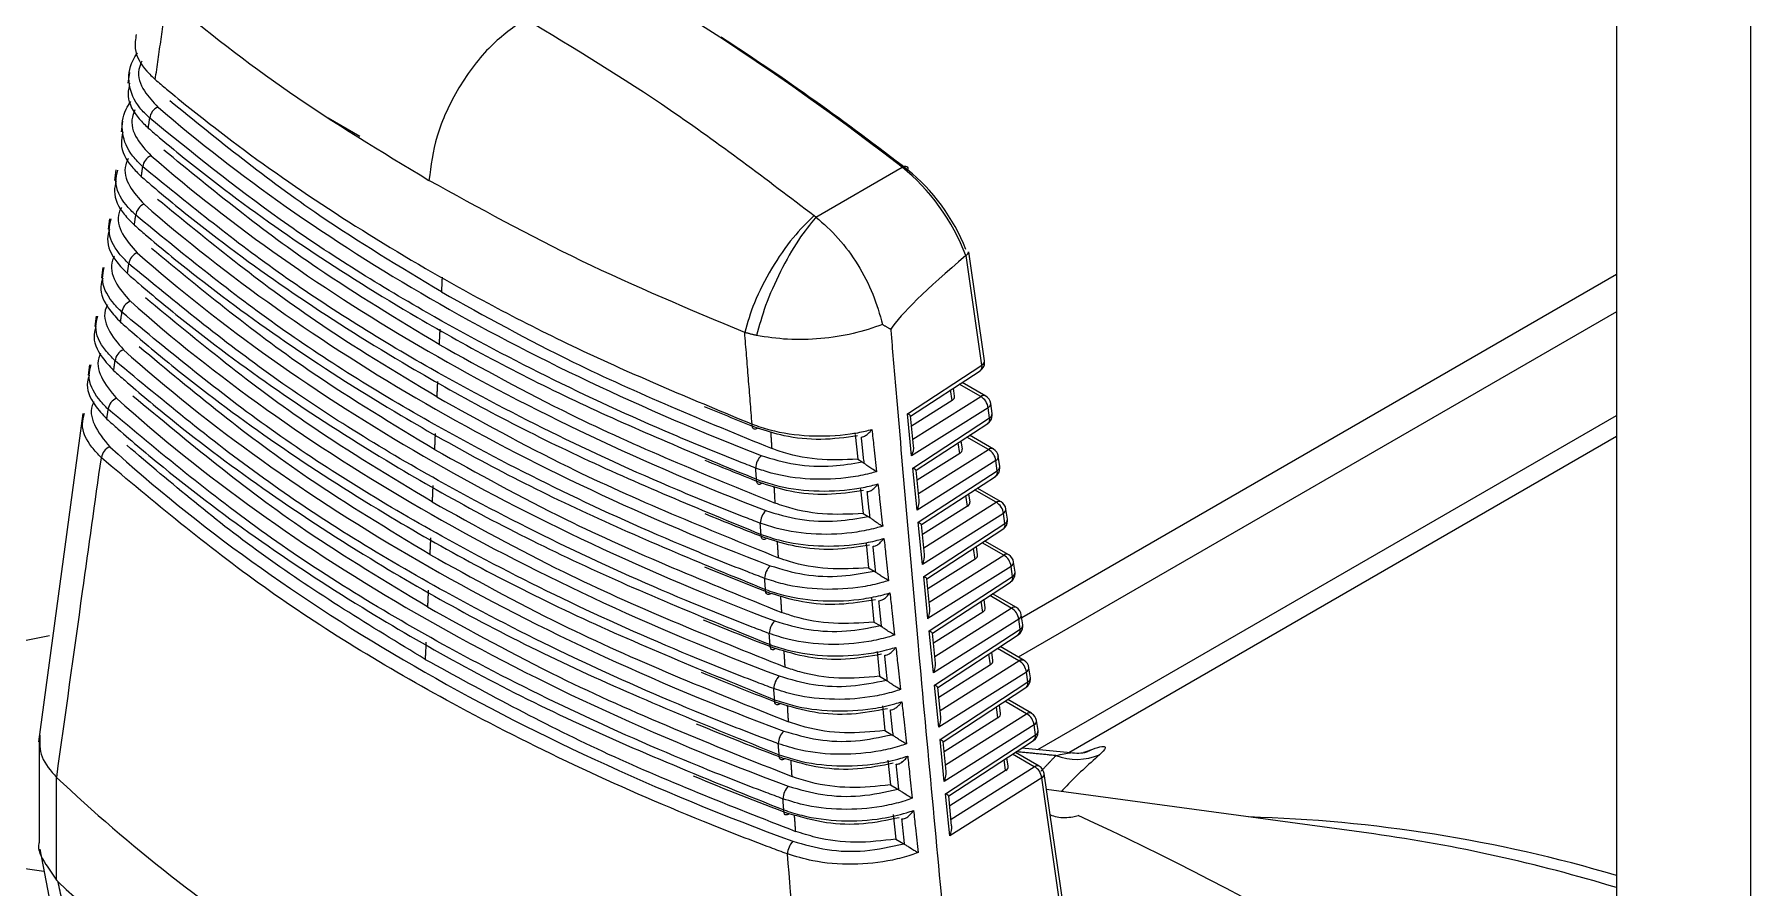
# Model space of a CAD drawing. Extents: x 2 to 136, y 1 to 99.
# Drawn here: x 13.653 to 15.353, y 15.761 to 16.606 of the extents above; entities that cross this region are included whole.
import ezdxf

# ---------------------------------------------------------------- set-up
doc = ezdxf.new("R2010")
doc.units = 0
doc.header["$MEASUREMENT"] = 0
doc.linetypes.add('SLD-Solid', pattern=[0])
doc.layers.add('OBJECT', color=7, linetype='CONTINUOUS')

msp = doc.modelspace()

# ---------------------------------------------------------------- linework, layer by layer
at = {"layer": 'OBJECT', "linetype": 'SLD-Solid', "lineweight": 15}
for p, q in [((15.2201, 16.7515), (15.2201, 9.425)), ((15.353, 16.6747), (15.353, 9.3482)), ((13.7474, 16.5681), (13.746, 16.5577)), ((13.9755, 16.5047), (13.9441, 16.5228)), ((13.7407, 16.5198), (13.7393, 16.5095)), ((13.7341, 16.4716), (13.7327, 16.4613)), ((14.4273, 16.425), (14.5126, 16.4743)), ((13.7276, 16.4233), (13.7262, 16.4131)), ((14.5917, 16.2784), (14.576, 16.387)), ((14.5943, 16.2827), (14.5786, 16.3907)), ((13.7211, 16.3751), (13.7197, 16.3649)), ((15.2201, 16.368), (14.6311, 16.028)), ((13.7145, 16.3269), (13.7131, 16.3167)), ((15.2201, 16.3312), (14.6277, 15.9892)), ((13.708, 16.2787), (13.7066, 16.2685)), ((14.5179, 16.2301), (14.5917, 16.2784)), ((14.5211, 16.2279), (14.5898, 16.2728)), ((14.5622, 16.2433), (14.5607, 16.2538)), ((14.5647, 16.2475), (14.5635, 16.2556)), ((14.5905, 16.2472), (14.5693, 16.2594)), ((14.5955, 16.2477), (14.572, 16.2612)), ((14.5622, 16.2433), (14.5221, 16.218)), ((14.5979, 16.2362), (14.5221, 16.1885)), ((14.5234, 16.2049), (14.5905, 16.2472)), ((14.5993, 16.2261), (14.5979, 16.2362)), ((14.6018, 16.2304), (14.6004, 16.2404)), ((13.7014, 16.2305), (13.6574, 15.9055)), ((14.5221, 16.1885), (14.5179, 16.2301)), ((14.524, 16.1984), (14.5211, 16.228)), ((14.5233, 16.1764), (14.5993, 16.2261)), ((14.5265, 16.1742), (14.5974, 16.2205)), ((14.6471, 15.8976), (15.2201, 16.2284)), ((14.4662, 16.2096), (14.4687, 16.1851)), ((14.5698, 16.1909), (14.5682, 16.2015)), ((14.5723, 16.1952), (14.5711, 16.2033)), ((14.5981, 16.1948), (14.5769, 16.2071)), ((14.6031, 16.1953), (14.5795, 16.2089)), ((15.2201, 16.2076), (14.6779, 15.8946)), ((14.4687, 16.1851), (14.4732, 16.1825)), ((14.5698, 16.1909), (14.5275, 16.1643)), ((14.6054, 16.1838), (14.5275, 16.1347)), ((14.5288, 16.1512), (14.5981, 16.1948)), ((14.6069, 16.1738), (14.6054, 16.1838)), ((14.6094, 16.178), (14.6079, 16.1881)), ((14.5275, 16.1347), (14.5233, 16.1764)), ((14.5294, 16.1446), (14.5265, 16.1742)), ((14.5287, 16.1227), (14.6069, 16.1738)), ((14.5318, 16.1204), (14.605, 16.1682)), ((14.4716, 16.1559), (14.4741, 16.1314)), ((14.5773, 16.1386), (14.5758, 16.1492)), ((14.5799, 16.1428), (14.5787, 16.151)), ((14.6057, 16.1425), (14.5844, 16.1548)), ((14.6106, 16.143), (14.5871, 16.1566)), ((14.4741, 16.1314), (14.4791, 16.1285)), ((14.5773, 16.1386), (14.5328, 16.1106)), ((14.613, 16.1315), (14.5328, 16.081)), ((14.5342, 16.0975), (14.6057, 16.1425)), ((14.6145, 16.1215), (14.613, 16.1315)), ((14.617, 16.1257), (14.6155, 16.1357)), ((14.5328, 16.081), (14.5287, 16.1227)), ((14.5348, 16.0909), (14.5318, 16.1205)), ((14.5341, 16.0689), (14.6145, 16.1215)), ((14.5372, 16.0667), (14.6125, 16.1159)), ((14.477, 16.1021), (14.4795, 16.0777)), ((14.5874, 16.0905), (14.5862, 16.0987)), ((14.6133, 16.0901), (14.5919, 16.1025)), ((14.6182, 16.0906), (14.5946, 16.1042)), ((14.5849, 16.0862), (14.5382, 16.0568)), ((14.5395, 16.0437), (14.6133, 16.0901)), ((14.5849, 16.0862), (14.5834, 16.0969)), ((14.6245, 16.0734), (14.6231, 16.0834)), ((14.4795, 16.0777), (14.485, 16.0744)), ((14.5382, 16.0273), (14.5341, 16.0689)), ((14.5402, 16.0372), (14.5372, 16.0668)), ((14.6206, 16.0791), (14.5382, 16.0273)), ((14.5394, 16.0152), (14.622, 16.0692)), ((14.5426, 16.013), (14.6201, 16.0636)), ((14.622, 16.0692), (14.6206, 16.0791)), ((14.4824, 16.0484), (14.4848, 16.0239)), ((14.595, 16.0381), (14.5938, 16.0464)), ((14.6208, 16.0378), (14.5995, 16.0501)), ((14.6258, 16.0383), (14.6022, 16.0519)), ((14.5925, 16.0339), (14.5436, 16.0031)), ((14.5449, 15.99), (14.6208, 16.0378)), ((14.5925, 16.0339), (14.5909, 16.0446)), ((14.6321, 16.0211), (14.6307, 16.031)), ((14.4848, 16.0239), (14.4909, 16.0204)), ((14.5436, 15.9735), (14.5394, 16.0152)), ((14.5456, 15.9834), (14.5426, 16.013)), ((14.6282, 16.0268), (14.5436, 15.9735)), ((14.5448, 15.9615), (14.6296, 16.0169)), ((14.6296, 16.0169), (14.6282, 16.0268)), ((13.5535, 15.9875), (13.6682, 16.0107)), ((14.548, 15.9592), (14.6277, 16.0113)), ((14.6284, 15.9854), (14.607, 15.9978)), ((14.6334, 15.9859), (14.6097, 15.9996)), ((14.4878, 15.9947), (14.4902, 15.9702)), ((14.6001, 15.9815), (14.549, 15.9494)), ((14.5503, 15.9363), (14.6284, 15.9854)), ((14.6001, 15.9815), (14.5985, 15.9923)), ((14.6026, 15.9858), (14.6014, 15.9941)), ((14.6397, 15.9688), (14.6383, 15.9787)), ((14.4902, 15.9702), (14.4968, 15.9664)), ((14.549, 15.9198), (14.5448, 15.9615)), ((14.6357, 15.9744), (14.549, 15.9198)), ((14.5502, 15.9077), (14.6372, 15.9646)), ((14.6372, 15.9646), (14.6357, 15.9744)), ((14.551, 15.9297), (14.548, 15.9593)), ((14.5534, 15.9055), (14.6353, 15.959)), ((14.636, 15.9331), (14.6145, 15.9455)), ((14.6409, 15.9336), (14.6172, 15.9472)), ((14.4931, 15.9409), (14.4956, 15.9165)), ((14.6076, 15.9292), (14.5544, 15.8956)), ((14.5557, 15.8825), (14.636, 15.9331)), ((14.6076, 15.9292), (14.6061, 15.94)), ((14.6102, 15.9334), (14.609, 15.9418)), ((14.4956, 15.9165), (14.5026, 15.9124)), ((14.6433, 15.9221), (14.5544, 15.8661)), ((14.5556, 15.854), (14.6447, 15.9123)), ((14.6447, 15.9123), (14.6433, 15.9221)), ((14.6473, 15.9165), (14.6458, 15.9263)), ((13.6579, 15.9064), (13.6579, 15.806)), ((14.5544, 15.8661), (14.5502, 15.9077)), ((14.5563, 15.876), (14.5534, 15.9056)), ((14.5588, 15.8518), (14.6428, 15.9067)), ((14.6485, 15.8812), (14.6248, 15.8949)), ((14.6793, 15.8945), (14.6312, 15.8991)), ((14.4985, 15.8872), (14.501, 15.8627)), ((14.6152, 15.8768), (14.5598, 15.8419)), ((14.5611, 15.8288), (14.6436, 15.8807)), ((14.6152, 15.8768), (14.6137, 15.8877)), ((14.6177, 15.8811), (14.6165, 15.8895)), ((14.6436, 15.8807), (14.6221, 15.8932)), ((13.6753, 15.7685), (13.6753, 15.8701)), ((14.501, 15.8627), (14.5084, 15.8585)), ((14.6509, 15.8697), (14.5598, 15.8123)), ((14.7008, 15.5249), (14.6509, 15.8697)), ((14.7034, 15.529), (14.6534, 15.874)), ((14.5598, 15.8123), (14.5556, 15.854)), ((14.5617, 15.8222), (14.5588, 15.8518)), ((14.9798, 15.8141), (14.6557, 15.8583)), ((14.5039, 15.8335), (14.5064, 15.809)), ((14.5064, 15.809), (14.5142, 15.8045))]:
    msp.add_line(p, q, dxfattribs=at)
at = {"layer": 'OBJECT', "linetype": 'SLD-Solid', "lineweight": 15, "flags": 128}
for points in [[(14.5126, 16.4743), (14.5139, 16.4749), (14.5151, 16.4753), (14.5161, 16.4753), (14.517, 16.4751), (14.5177, 16.4746), (14.5182, 16.4738), (14.5184, 16.4727), (14.5183, 16.4715)], [(14.3696, 16.216), (14.3685, 16.2153), (14.3674, 16.2148), (14.3664, 16.2148), (14.3656, 16.2152), (14.3649, 16.2159), (14.3644, 16.2169), (14.3641, 16.2183), (14.3641, 16.2199)], [(14.374, 16.1614), (14.3729, 16.1607), (14.3718, 16.1602), (14.3709, 16.1602), (14.37, 16.1606), (14.3693, 16.1613), (14.3688, 16.1623), (14.3686, 16.1637), (14.3685, 16.1653)], [(14.3784, 16.1069), (14.3773, 16.1061), (14.3763, 16.1057), (14.3753, 16.1056), (14.3745, 16.106), (14.3738, 16.1067), (14.3733, 16.1078), (14.373, 16.1091), (14.373, 16.1107)], [(14.3829, 16.0523), (14.3818, 16.0515), (14.3807, 16.0511), (14.3798, 16.0511), (14.3789, 16.0514), (14.3782, 16.0521), (14.3778, 16.0532), (14.3775, 16.0545), (14.3774, 16.0561)], [(14.3873, 15.9978), (14.3862, 15.997), (14.3852, 15.9965), (14.3842, 15.9965), (14.3834, 15.9968), (14.3827, 15.9976), (14.3822, 15.9986), (14.382, 16), (14.3819, 16.0016)], [(14.3918, 15.9432), (14.3907, 15.9424), (14.3897, 15.942), (14.3887, 15.942), (14.3879, 15.9423), (14.3872, 15.943), (14.3867, 15.9441), (14.3865, 15.9454), (14.3864, 15.947)], [(14.6925, 15.895), (14.6949, 15.8959), (14.7014, 15.8982)], [(14.3963, 15.8887), (14.3952, 15.8879), (14.3942, 15.8875), (14.3932, 15.8874), (14.3924, 15.8878), (14.3917, 15.8885), (14.3913, 15.8895), (14.391, 15.8909), (14.3909, 15.8925)], [(14.4008, 15.8342), (14.3997, 15.8334), (14.3987, 15.8329), (14.3977, 15.8329), (14.3969, 15.8332), (14.3963, 15.8339), (14.3958, 15.835), (14.3955, 15.8363), (14.3955, 15.8379)], [(13.6586, 15.7989), (13.671, 15.7352), (13.7157, 15.5121)]]:
    msp.add_lwpolyline(points, dxfattribs=at)
at = {"layer": 'OBJECT', "linetype": 'SLD-Solid', "lineweight": 15}
for centre, radius, start, end in [((13.7808, 16.5214), 0.0134, 112.4129, 173.5946), ((13.7739, 16.4733), 0.0134, 112.2366, 173.5618), ((13.767, 16.4253), 0.0134, 112.0607, 173.529), ((13.7601, 16.3772), 0.0133, 111.8858, 173.4968), ((13.7532, 16.3292), 0.0133, 111.7123, 173.4636), ((13.7464, 16.2811), 0.0133, 111.5391, 173.4313), ((14.5844, 16.2812), 0.01, 303.1719, 0), ((14.5865, 16.2771), 0.00536, 307.8932, 14.0596), ((14.5897, 16.2825), 0.00458, 296.7303, 2.231), ((14.5844, 16.2812), 0.01, 0, 8.2379), ((13.7396, 16.2331), 0.0133, 111.366, 173.3994), ((14.5934, 16.2434), 0.00479, 64.1357, 126.5027), ((14.5831, 16.2343), 0.0149, 7.0576, 60.0162), ((14.5905, 16.239), 0.01, 8.2379, 60.0027), ((14.5958, 16.2403), 0.00458, 296.7214, 2.2408), ((14.5919, 16.2289), 0.01, 303.1719, 0), ((14.5939, 16.2248), 0.00551, 308.9213, 13.0316), ((14.5972, 16.2302), 0.00458, 296.73, 2.2309), ((14.5919, 16.2289), 0.01, 0, 8.2379), ((13.7328, 16.1851), 0.0132, 111.1934, 173.368), ((14.3865, 16.1755), 0.0189, 135.0651, 177.3203), ((14.601, 16.191), 0.00479, 64.1368, 126.5033), ((14.5907, 16.182), 0.0149, 7.0581, 60.0167), ((14.5981, 16.1866), 0.01, 8.2379, 60.0027), ((14.6034, 16.1879), 0.00458, 296.7214, 2.2412), ((14.5995, 16.1766), 0.01, 303.1719, 0), ((14.6015, 16.1725), 0.00551, 308.9211, 13.0317), ((14.6048, 16.1779), 0.00458, 296.7301, 2.231), ((14.5995, 16.1766), 0.01, 0, 8.2379), ((14.3911, 16.1209), 0.019, 135.2904, 177.3494), ((14.6085, 16.1386), 0.00479, 64.1337, 126.5046), ((14.5983, 16.1296), 0.0149, 7.0567, 60.0171), ((14.6056, 16.1343), 0.01, 8.2379, 60.0027), ((14.6109, 16.1356), 0.00458, 296.7293, 2.2327), ((14.6071, 16.1243), 0.01, 303.1719, 0), ((14.6091, 16.1202), 0.00551, 308.9242, 13.0292), ((14.6124, 16.1256), 0.00458, 296.7288, 2.2323), ((14.6071, 16.1243), 0.01, 0, 8.2379), ((14.6161, 16.0863), 0.00479, 64.1351, 126.5048), ((14.6058, 16.0773), 0.0149, 7.0583, 60.0166), ((14.6132, 16.0819), 0.01, 8.2379, 60.0027), ((14.6185, 16.0832), 0.00458, 296.7224, 2.2408), ((14.3956, 16.0663), 0.0191, 135.5157, 177.3777), ((14.6146, 16.072), 0.01, 303.1719, 0), ((14.6167, 16.0679), 0.00551, 308.924, 13.0293), ((14.62, 16.0733), 0.00458, 296.7281, 2.2331), ((14.6146, 16.072), 0.01, 0, 8.2379), ((14.6237, 16.0339), 0.00479, 64.1336, 126.5049), ((14.6134, 16.0249), 0.0149, 7.0566, 60.0173), ((14.6208, 16.0296), 0.01, 8.2379, 60.0027), ((14.6261, 16.0309), 0.00458, 296.7292, 2.2327), ((14.4002, 16.0118), 0.0192, 135.7402, 177.4074), ((14.6222, 16.0197), 0.01, 303.1719, 0), ((14.6242, 16.0156), 0.00551, 308.9255, 13.0258), ((14.6275, 16.021), 0.00458, 296.7304, 2.2327), ((14.6222, 16.0197), 0.01, 0, 8.2379), ((14.6313, 15.9816), 0.00479, 64.1336, 126.505), ((14.621, 15.9726), 0.0149, 7.0575, 60.0164), ((14.6284, 15.9772), 0.01, 8.2379, 60.0027), ((14.6337, 15.9785), 0.00458, 296.7223, 2.2408), ((14.4048, 15.9572), 0.0193, 135.9653, 177.436), ((14.6298, 15.9674), 0.01, 303.1719, 0), ((14.6318, 15.9633), 0.00551, 308.9253, 13.026), ((14.6351, 15.9687), 0.00458, 296.7305, 2.2327), ((14.6298, 15.9674), 0.01, 0, 8.2379), ((14.6389, 15.9292), 0.00479, 64.1349, 126.5047), ((14.6286, 15.9202), 0.0149, 7.0584, 60.0166), ((14.6359, 15.9249), 0.01, 8.2379, 60.0027), ((14.4094, 15.9026), 0.0194, 136.1905, 177.4645), ((14.6374, 15.9151), 0.01, 303.1719, 0), ((14.6394, 15.911), 0.00551, 308.9249, 13.0264), ((14.6413, 15.9262), 0.00458, 296.7285, 2.2346), ((14.6427, 15.9164), 0.00458, 296.729, 2.2341), ((14.6374, 15.9151), 0.01, 0, 8.2379), ((14.6867, 15.9299), 0.0357, 258.3068, 284.7388), ((14.6809, 15.9337), 0.041, 289.2614, 300.0186), ((14.6464, 15.8769), 0.00479, 64.1335, 126.505), ((14.6362, 15.8679), 0.0149, 7.0566, 60.0173), ((14.6435, 15.8725), 0.01, 8.2379, 60.0027), ((14.6855, 15.947), 0.059, 249.5409, 292.7348), ((14.8158, 17.0817), 1.664, 226.7346, 236.9758), ((14.414, 15.8481), 0.0194, 136.4152, 177.4928), ((14.6487, 15.8739), 0.00473, 297.9018, 1.06), ((13.365, 12.9631), 3.1592, 54.7402, 65.2652), ((14.8156, 14.4032), 1.4283, 73.5482, 88.3844), ((14.7619, 14.2589), 1.5704, 73.0349, 82.0247), ((14.4186, 15.7935), 0.0195, 136.6394, 177.5217), ((13.4728, 14.3836), 1.4063, 82.2401, 103.5471), ((14.8458, 17.0162), 1.7111, 226.9045, 238.7521)]:
    msp.add_arc(centre, radius, start, end, dxfattribs=at)
for centre, major_axis, ratio, start_param, end_param in [((14.3072, 14.8808), (-1.2089, 1.8994), 0.546317, 5.292469, 5.655978), ((14.3143, 14.8853), (-1.2039, 1.8907), 0.546175, 5.292375, 5.409273), ((15.5974, 17.2559), (2.1948, 0.0167), 0.582304, 3.728866, 4.116236), ((15.5974, 17.2053), (2.1981, 0.0168), 0.582304, 3.725454, 4.119648), ((14.5013, 16.3891), (-0.0641, 0.1015), 0.548826, 4.357537, 5.294158), ((14.5083, 16.3936), (-0.0591, 0.0928), 0.546175, 4.370841, 5.292375), ((15.5974, 17.1546), (2.2013, 0.0168), 0.582304, 3.722051, 4.123052), ((15.5974, 17.104), (2.2046, 0.0168), 0.582304, 3.718656, 4.126447), ((16.0311, 17.2722), (1.5341, 0.9737), 0.051031, 2.785704, 3.026817), ((15.5974, 17.0534), (2.2078, 0.0168), 0.582304, 3.715269, 4.129834), ((15.5974, 17.0028), (2.2111, 0.0169), 0.582304, 3.71189, 4.133213), ((15.5974, 16.9521), (2.2143, 0.0169), 0.582304, 3.708519, 4.136584), ((15.5988, 17.25), (2.1942, -0.0164), 0.572227, 4.092592, 4.12207), ((14.5546, 16.2472), (0.0101, -0.0001), 0.568011, 5.562222, 6.37209), ((14.5105, 16.233), (0.0105, -0.005), 0.072045, 0.043732, 0.830821), ((15.5974, 16.9015), (2.2176, 0.0169), 0.582304, 3.705156, 4.139947), ((15.5988, 17.1993), (2.1974, -0.0165), 0.572227, 4.093981, 4.125483), ((14.5147, 16.1913), (0.0062, 0.0127), 0.559439, 4.761289, 5.548377), ((14.5622, 16.1948), (0.0101, -0.0001), 0.568011, 5.562222, 6.37209), ((14.5159, 16.1792), (0.0105, -0.005), 0.072045, 0.043732, 0.830821), ((15.5988, 17.1487), (2.2007, -0.0165), 0.572227, 4.095098, 4.128889), ((14.5201, 16.1376), (0.0062, 0.0127), 0.559439, 4.761289, 5.548377), ((14.5698, 16.1424), (0.0101, -0.0001), 0.568011, 5.562222, 6.37209), ((14.5213, 16.1255), (0.0105, -0.005), 0.072045, 0.043732, 0.830821), ((14.5255, 16.0838), (0.0062, 0.0127), 0.559439, 4.761289, 5.548377), ((14.5774, 16.0901), (0.0101, -0.0001), 0.568011, 5.562222, 6.37209), ((15.5988, 17.0981), (2.2039, -0.0165), 0.572227, 4.095888, 4.132286), ((14.5267, 16.0718), (0.0105, -0.005), 0.072045, 0.043732, 0.830821), ((14.5308, 16.0301), (0.0062, 0.0127), 0.559439, 4.761289, 5.548377), ((14.585, 16.0377), (0.0101, -0.0001), 0.568011, 5.562222, 6.37209), ((15.5988, 17.0475), (2.2072, -0.0165), 0.572227, 4.09628, 4.135675), ((14.5321, 16.018), (0.0105, -0.005), 0.072045, 0.043732, 0.830821), ((14.5362, 15.9764), (0.0062, 0.0127), 0.559439, 4.761289, 5.548377), ((14.5925, 15.9854), (0.0101, -0.0001), 0.568011, 5.562222, 6.37209), ((15.5988, 16.9968), (2.2104, -0.0166), 0.572227, 4.096179, 4.139056), ((14.5374, 15.9643), (0.0105, -0.005), 0.072045, 0.043732, 0.830821), ((14.5416, 15.9226), (0.0062, 0.0127), 0.559439, 4.761289, 5.548377), ((14.6001, 15.933), (0.0101, -0.0001), 0.568011, 5.562222, 6.37209), ((15.5988, 16.9462), (2.2137, -0.0166), 0.572227, 4.094548, 4.142428), ((14.5428, 15.9106), (0.0105, -0.005), 0.072045, 0.043732, 0.830821), ((14.6077, 15.8807), (0.0101, -0.0001), 0.568011, 5.562222, 6.37209), ((15.5988, 16.8956), (2.2169, -0.0166), 0.572227, 4.093931, 4.145793), ((14.547, 15.8689), (0.0062, 0.0127), 0.559439, 4.761289, 5.548377), ((14.5482, 15.8568), (0.0105, -0.005), 0.072045, 0.043732, 0.830821), ((14.5524, 15.8152), (0.0062, 0.0127), 0.559439, 4.761289, 5.548377)]:
    msp.add_ellipse(centre, major_axis=major_axis, ratio=ratio, start_param=start_param, end_param=end_param, dxfattribs=at)
for points in [[(13.773, 16.5611), (13.7845, 16.641)], [(13.7661, 16.5131), (13.7675, 16.5229)], [(13.7592, 16.465), (13.7606, 16.4748)], [(13.7523, 16.417), (13.7537, 16.4268)], [(14.4256, 16.4264), (14.4273, 16.425)], [(14.576, 16.387), (14.5758, 16.3868)], [(13.7455, 16.369), (13.7468, 16.3787)], [(14.0571, 16.3656), (14.0564, 16.3508)], [(13.7386, 16.321), (13.74, 16.3307)], [(14.4933, 16.3186), (14.5014, 16.3139)], [(14.0548, 16.3139), (14.0541, 16.2988)], [(14.3641, 16.2199), (14.3568, 16.3106)], [(14.3684, 16.3077), (14.3568, 16.3106)], [(13.7318, 16.273), (13.7332, 16.2826)], [(14.0525, 16.2623), (14.0518, 16.2469)], [(13.725, 16.225), (13.7264, 16.2346)], [(14.0502, 16.2106), (14.0495, 16.1949)], [(14.3838, 16.1958), (14.3828, 16.2122)], [(14.4751, 16.1812), (14.4723, 16.2071)], [(14.4732, 16.1825), (14.4751, 16.1812)], [(14.3685, 16.1653), (14.3676, 16.1764)], [(14.0479, 16.159), (14.0472, 16.1429)], [(14.387, 16.1417), (14.386, 16.1581)], [(14.4809, 16.1273), (14.4781, 16.1531)], [(14.373, 16.1107), (14.3721, 16.1218)], [(14.4791, 16.1285), (14.4809, 16.1273)], [(14.0456, 16.1073), (14.0449, 16.0909)], [(14.3902, 16.0876), (14.3892, 16.1039)], [(14.4866, 16.0733), (14.4839, 16.099)], [(14.3774, 16.0561), (14.3765, 16.0672)], [(14.485, 16.0744), (14.4866, 16.0733)], [(14.0434, 16.0556), (14.0426, 16.0389)], [(14.3935, 16.0334), (14.3925, 16.0497)], [(14.4924, 16.0194), (14.4897, 16.045)], [(14.3819, 16.0016), (14.381, 16.0126)], [(14.4909, 16.0204), (14.4924, 16.0194)], [(14.0411, 16.004), (14.0403, 15.987)], [(14.3968, 15.9793), (14.3958, 15.9955)], [(14.4981, 15.9655), (14.4954, 15.991)], [(14.4968, 15.9664), (14.4981, 15.9655)], [(14.3864, 15.947), (14.3855, 15.958)], [(14.4002, 15.9251), (14.3992, 15.9413)], [(14.5038, 15.9116), (14.5011, 15.937)], [(14.5026, 15.9124), (14.5038, 15.9116)], [(14.3909, 15.8925), (14.39, 15.9035)], [(14.6649, 15.8917), (14.6257, 15.8955)], [(14.4037, 15.8709), (14.4026, 15.8871)], [(14.5095, 15.8577), (14.5068, 15.8831)], [(14.6504, 15.8764), (14.6649, 15.8917)], [(13.6753, 15.8701), (13.6754, 15.87)], [(14.3955, 15.8379), (14.3946, 15.8489)], [(14.5084, 15.8585), (14.5095, 15.8577)], [(14.4072, 15.8167), (14.4061, 15.8329)], [(14.5151, 15.8039), (14.5125, 15.8291)], [(14.6593, 15.8331), (14.6595, 15.833)], [(14.5142, 15.8045), (14.5151, 15.8039)], [(13.6768, 15.7667), (13.6753, 15.7685)], [(13.7072, 15.6175), (13.6768, 15.7667)]]:
    msp.add_open_spline(points, degree=1, dxfattribs=at)
for points, knots in [([(13.7845, 16.641), (13.8238, 16.6096), (13.9031, 16.5465), (13.9969, 16.4898), (14.0441, 16.4613)], [0, 0, 0, 0, 0.496376, 1, 1, 1, 1]), ([(14.1397, 16.6213), (14.1281, 16.6131), (14.1038, 16.5961), (14.0722, 16.5539), (14.0498, 16.5058), (14.0459, 16.4757), (14.0441, 16.4613)], [0, 0, 0, 0, 0.240773, 0.5, 0.759227, 1, 1, 1, 1]), ([(14.1397, 16.6213), (14.1877, 16.5924), (14.2835, 16.5345), (14.3782, 16.4624), (14.4256, 16.4264)], [0, 0, 0, 0, 0.5, 1, 1, 1, 1]), ([(13.7542, 16.6058), (13.7534, 16.6011), (13.7513, 16.5887), (13.7603, 16.5733), (13.7701, 16.5639), (13.773, 16.5611)], [0, 0, 0, 0, 0.300154, 0.797328, 1, 1, 1, 1]), ([(13.7675, 16.5229), (13.764, 16.5263), (13.7536, 16.5365), (13.7453, 16.5561), (13.7474, 16.575), (13.7537, 16.5851), (13.7553, 16.5877)], [0, 0, 0, 0, 0.174305, 0.525755, 0.876653, 1, 1, 1, 1]), ([(13.7596, 16.5793), (13.7585, 16.5765), (13.7546, 16.5668), (13.76, 16.5504), (13.7708, 16.539), (13.7757, 16.5338)], [0, 0, 0, 0, 0.176885, 0.625687, 1, 1, 1, 1]), ([(13.7476, 16.5575), (13.7468, 16.5533), (13.7444, 16.5413), (13.753, 16.5258), (13.763, 16.5161), (13.7661, 16.5131)], [0, 0, 0, 0, 0.276798, 0.776585, 1, 1, 1, 1]), ([(13.773, 16.5611), (13.7767, 16.558), (13.7955, 16.5421), (13.8772, 16.4764), (14.0111, 16.3874), (14.1934, 16.2908), (14.3072, 16.2435), (14.3641, 16.2199)], [0, 0, 0, 0, 0.023792, 0.118973, 0.500647, 0.750324, 1, 1, 1, 1]), ([(13.7606, 16.4748), (13.7571, 16.4782), (13.7468, 16.4884), (13.7387, 16.508), (13.7408, 16.527), (13.7472, 16.5369), (13.7488, 16.5395)], [0, 0, 0, 0, 0.17466, 0.52682, 0.878428, 1, 1, 1, 1]), ([(14.0564, 16.3508), (14.0154, 16.3755), (13.9173, 16.4345), (13.8351, 16.5013), (13.7874, 16.5401)], [0, 0, 0, 0, 0.418548, 1, 1, 1, 1]), ([(13.7529, 16.531), (13.7519, 16.5286), (13.7479, 16.5193), (13.7528, 16.5029), (13.7637, 16.4912), (13.7688, 16.4857)], [0, 0, 0, 0, 0.154101, 0.604584, 1, 1, 1, 1]), ([(14.3676, 16.1764), (14.3621, 16.1786), (14.3345, 16.1893), (14.2202, 16.2362), (14.0638, 16.3139), (13.8933, 16.4209), (13.8094, 16.4889), (13.7675, 16.5229)], [0, 0, 0, 0, 0.02343, 0.117165, 0.493038, 0.746519, 1, 1, 1, 1]), ([(13.741, 16.5092), (13.7401, 16.5054), (13.7376, 16.4938), (13.7458, 16.4783), (13.7559, 16.4683), (13.7592, 16.465)], [0, 0, 0, 0, 0.253504, 0.756056, 1, 1, 1, 1]), ([(13.7661, 16.5131), (13.7698, 16.5099), (13.7884, 16.494), (13.8698, 16.4282), (14.0049, 16.3377), (14.1909, 16.2387), (14.3093, 16.1898), (14.3685, 16.1653)], [0, 0, 0, 0, 0.023339, 0.116711, 0.491126, 0.745563, 1, 1, 1, 1]), ([(14.0541, 16.2988), (14.0131, 16.3235), (13.9135, 16.3834), (13.8303, 16.4513), (13.7814, 16.4913)], [0, 0, 0, 0, 0.411755, 1, 1, 1, 1]), ([(13.7537, 16.4268), (13.7503, 16.4302), (13.7402, 16.4404), (13.7322, 16.456), (13.7349, 16.4676), (13.7358, 16.4713)], [0, 0, 0, 0, 0.251734, 0.759287, 1, 1, 1, 1]), ([(13.7461, 16.4828), (13.7452, 16.4808), (13.7412, 16.4718), (13.7457, 16.4555), (13.7567, 16.4434), (13.762, 16.4377)], [0, 0, 0, 0, 0.131609, 0.583822, 1, 1, 1, 1]), ([(14.3721, 16.1218), (14.3665, 16.124), (14.3388, 16.1346), (14.2243, 16.1813), (14.0654, 16.2597), (13.8908, 16.3688), (13.804, 16.4395), (13.7606, 16.4748)], [0, 0, 0, 0, 0.022991, 0.114968, 0.483793, 0.741897, 1, 1, 1, 1]), ([(13.7343, 16.461), (13.7335, 16.4575), (13.7308, 16.4463), (13.7386, 16.4308), (13.7488, 16.4205), (13.7523, 16.417)], [0, 0, 0, 0, 0.231423, 0.73612, 1, 1, 1, 1]), ([(13.7592, 16.465), (13.7629, 16.4619), (13.7814, 16.4459), (13.8624, 16.3799), (13.9987, 16.288), (14.1884, 16.1867), (14.3114, 16.136), (14.373, 16.1107)], [0, 0, 0, 0, 0.022904, 0.114532, 0.481956, 0.740978, 1, 1, 1, 1]), ([(14.3568, 16.3106), (14.302, 16.3336), (14.1918, 16.3798), (14.0936, 16.434), (14.0441, 16.4613)], [0, 0, 0, 0, 0.496376, 1, 1, 1, 1]), ([(14.0518, 16.2469), (14.0108, 16.2715), (13.9097, 16.3323), (13.8255, 16.4014), (13.7753, 16.4425)], [0, 0, 0, 0, 0.405259, 1, 1, 1, 1]), ([(13.7468, 16.3787), (13.7435, 16.3821), (13.7334, 16.3923), (13.7255, 16.4079), (13.7283, 16.4195), (13.7292, 16.4231)], [0, 0, 0, 0, 0.252792, 0.76247, 1, 1, 1, 1]), ([(13.7394, 16.4346), (13.7386, 16.4329), (13.7345, 16.4244), (13.7387, 16.408), (13.7497, 16.3956), (13.7551, 16.3896)], [0, 0, 0, 0, 0.109394, 0.563383, 1, 1, 1, 1]), ([(14.3765, 16.0672), (14.371, 16.0693), (14.3432, 16.08), (14.2284, 16.1264), (14.0669, 16.2055), (13.8882, 16.3167), (13.7985, 16.3901), (13.7537, 16.4268)], [0, 0, 0, 0, 0.022568, 0.112852, 0.474885, 0.737443, 1, 1, 1, 1]), ([(14.4256, 16.4264), (14.4186, 16.4196), (14.404, 16.4054), (14.3827, 16.3742), (14.3653, 16.3404), (14.3596, 16.3203), (14.3568, 16.3106)], [0, 0, 0, 0, 0.24117, 0.5, 0.75883, 1, 1, 1, 1]), ([(14.4273, 16.425), (14.4215, 16.4179), (14.4096, 16.403), (14.3917, 16.3713), (14.3767, 16.3374), (14.3711, 16.3174), (14.3684, 16.3077)], [0, 0, 0, 0, 0.241561, 0.5, 0.758439, 1, 1, 1, 1]), ([(14.4273, 16.425), (14.4348, 16.4184), (14.4499, 16.405), (14.4693, 16.3782), (14.4848, 16.3487), (14.4905, 16.3286), (14.4933, 16.3186)], [0, 0, 0, 0, 0.25, 0.5, 0.75, 1, 1, 1, 1]), ([(13.7277, 16.4128), (13.7268, 16.4097), (13.724, 16.3988), (13.7314, 16.3833), (13.7418, 16.3728), (13.7455, 16.369)], [0, 0, 0, 0, 0.209781, 0.716538, 1, 1, 1, 1]), ([(13.7523, 16.417), (13.756, 16.4138), (13.7745, 16.3978), (13.8551, 16.3317), (13.9926, 16.2383), (14.1859, 16.1346), (14.3136, 16.0823), (14.3774, 16.0561)], [0, 0, 0, 0, 0.022484, 0.112433, 0.473119, 0.73656, 1, 1, 1, 1]), ([(13.7326, 16.3864), (13.7319, 16.3851), (13.7279, 16.3769), (13.7317, 16.3605), (13.7428, 16.3479), (13.7483, 16.3415)], [0, 0, 0, 0, 0.087441, 0.543249, 1, 1, 1, 1]), ([(14.0495, 16.1949), (14.0085, 16.2195), (13.9059, 16.2813), (13.8206, 16.3515), (13.7693, 16.3938)], [0, 0, 0, 0, 0.399041, 1, 1, 1, 1]), ([(14.576, 16.387), (14.5767, 16.3875), (14.578, 16.3886), (14.5787, 16.3899), (14.5785, 16.3905), (14.5785, 16.3907)], [0, 0, 0, 0, 0.411333, 0.822571, 1, 1, 1, 1]), ([(13.74, 16.3307), (13.7367, 16.3341), (13.7267, 16.3443), (13.7189, 16.3599), (13.7217, 16.3713), (13.7225, 16.3749)], [0, 0, 0, 0, 0.253915, 0.765848, 1, 1, 1, 1]), ([(14.381, 16.0126), (14.3754, 16.0147), (14.3476, 16.0253), (14.2326, 16.0715), (14.0685, 16.1512), (13.8856, 16.2646), (13.7931, 16.3407), (13.7468, 16.3787)], [0, 0, 0, 0, 0.02216, 0.110812, 0.466297, 0.733148, 1, 1, 1, 1]), ([(13.721, 16.3646), (13.7202, 16.3618), (13.7172, 16.3514), (13.7243, 16.3359), (13.7348, 16.325), (13.7386, 16.321)], [0, 0, 0, 0, 0.188244, 0.697189, 1, 1, 1, 1]), ([(13.7455, 16.369), (13.7491, 16.3658), (13.7675, 16.3498), (13.8477, 16.2835), (13.9864, 16.1886), (14.1834, 16.0825), (14.3157, 16.0285), (14.3819, 16.0016)], [0, 0, 0, 0, 0.022079, 0.110408, 0.464597, 0.732298, 1, 1, 1, 1]), ([(13.7258, 16.3382), (13.7253, 16.3372), (13.7212, 16.3294), (13.7248, 16.313), (13.7359, 16.3001), (13.7415, 16.2935)], [0, 0, 0, 0, 0.065734, 0.523405, 1, 1, 1, 1]), ([(14.0472, 16.1429), (14.0062, 16.1675), (13.902, 16.2303), (13.8156, 16.3017), (13.7632, 16.3451)], [0, 0, 0, 0, 0.393082, 1, 1, 1, 1]), ([(14.0564, 16.3508), (14.0992, 16.3271), (14.2013, 16.2705), (14.3167, 16.2233), (14.3838, 16.1958)], [0, 0, 0, 0, 0.418548, 1, 1, 1, 1]), ([(13.7332, 16.2826), (13.7299, 16.2861), (13.7199, 16.2963), (13.7123, 16.3118), (13.7151, 16.3232), (13.716, 16.3267)], [0, 0, 0, 0, 0.255104, 0.769428, 1, 1, 1, 1]), ([(13.7386, 16.321), (13.7423, 16.3178), (13.7606, 16.3017), (13.8404, 16.2353), (13.9802, 16.1389), (14.1808, 16.0304), (14.3179, 15.9748), (14.3864, 15.947)], [0, 0, 0, 0, 0.021688, 0.108455, 0.456373, 0.728187, 1, 1, 1, 1]), ([(14.3855, 15.958), (14.3799, 15.9601), (14.3521, 15.9707), (14.2367, 16.0166), (14.0701, 16.097), (13.883, 16.2125), (13.7877, 16.2913), (13.74, 16.3307)], [0, 0, 0, 0, 0.021766, 0.108843, 0.45801, 0.729005, 1, 1, 1, 1]), ([(14.4933, 16.3186), (14.4838, 16.3153), (14.4648, 16.3088), (14.4321, 16.304), (14.3988, 16.303), (14.3786, 16.3061), (14.3684, 16.3077)], [0, 0, 0, 0, 0.25, 0.5, 0.75, 1, 1, 1, 1]), ([(13.7143, 16.3165), (13.7136, 16.314), (13.7105, 16.3039), (13.7173, 16.2884), (13.7278, 16.2773), (13.7318, 16.273)], [0, 0, 0, 0, 0.166785, 0.678045, 1, 1, 1, 1]), ([(14.5014, 16.3139), (14.5018, 16.3089), (14.5039, 16.284), (14.5128, 16.1796), (14.5301, 15.9788), (14.5471, 15.7987), (14.5566, 15.6977)], [0, 0, 0, 0, 0.024148, 0.120739, 0.507103, 1, 1, 1, 1]), ([(13.719, 16.29), (13.7187, 16.2894), (13.7146, 16.2819), (13.7179, 16.2656), (13.729, 16.2523), (13.7347, 16.2454)], [0, 0, 0, 0, 0.044268, 0.503839, 1, 1, 1, 1]), ([(14.0449, 16.0909), (14.0039, 16.1156), (13.8981, 16.1792), (13.8106, 16.2519), (13.7571, 16.2964)], [0, 0, 0, 0, 0.387367, 1, 1, 1, 1]), ([(14.0541, 16.2988), (14.0968, 16.2752), (14.2006, 16.2177), (14.3179, 16.1698), (14.387, 16.1417)], [0, 0, 0, 0, 0.411755, 1, 1, 1, 1]), ([(13.7077, 16.2683), (13.707, 16.2661), (13.7038, 16.2564), (13.7103, 16.2409), (13.7208, 16.2295), (13.725, 16.225)], [0, 0, 0, 0, 0.145374, 0.659085, 1, 1, 1, 1]), ([(13.7264, 16.2346), (13.7231, 16.238), (13.7132, 16.2483), (13.7056, 16.2637), (13.7085, 16.275), (13.7094, 16.2785)], [0, 0, 0, 0, 0.256364, 0.773219, 1, 1, 1, 1]), ([(13.7318, 16.273), (13.7355, 16.2697), (13.7537, 16.2537), (13.8331, 16.1871), (13.974, 16.0892), (14.1783, 15.9783), (14.3201, 15.9211), (14.3909, 15.8925)], [0, 0, 0, 0, 0.021311, 0.106568, 0.448432, 0.724216, 1, 1, 1, 1]), ([(14.39, 15.9035), (14.3844, 15.9056), (14.3565, 15.916), (14.2409, 15.9617), (14.0717, 16.0428), (13.8804, 16.1604), (13.7823, 16.2419), (13.7332, 16.2826)], [0, 0, 0, 0, 0.021386, 0.106942, 0.450009, 0.725005, 1, 1, 1, 1]), ([(13.7122, 16.2419), (13.7121, 16.2416), (13.7081, 16.2344), (13.711, 16.2181), (13.7221, 16.2046), (13.728, 16.1974)], [0, 0, 0, 0, 0.023027, 0.48454, 1, 1, 1, 1]), ([(14.3946, 15.8489), (14.389, 15.851), (14.361, 15.8614), (14.2451, 15.9069), (14.0733, 15.9886), (13.8778, 16.1083), (13.7769, 16.1925), (13.7264, 16.2346)], [0, 0, 0, 0, 0.021019, 0.105106, 0.44228, 0.72114, 1, 1, 1, 1]), ([(14.0426, 16.0389), (14.0016, 16.0636), (13.8941, 16.1282), (13.8056, 16.2021), (13.7509, 16.2477)], [0, 0, 0, 0, 0.38188, 1, 1, 1, 1]), ([(14.0518, 16.2469), (14.0945, 16.2232), (14.1998, 16.1648), (14.3192, 16.1164), (14.3902, 16.0876)], [0, 0, 0, 0, 0.405259, 1, 1, 1, 1]), ([(13.7196, 16.1866), (13.7164, 16.19), (13.7065, 16.2003), (13.6991, 16.2157), (13.7019, 16.2269), (13.7028, 16.2303)], [0, 0, 0, 0, 0.257695, 0.777225, 1, 1, 1, 1]), ([(13.725, 16.225), (13.7287, 16.2217), (13.7468, 16.2056), (13.8258, 16.1389), (13.9679, 16.0395), (14.1757, 15.9262), (14.3222, 15.8673), (14.3955, 15.8379)], [0, 0, 0, 0, 0.020947, 0.104745, 0.44076, 0.72038, 1, 1, 1, 1]), ([(14.3641, 16.2199), (14.3698, 16.2179), (14.3871, 16.212), (14.4206, 16.2072), (14.4534, 16.2086), (14.4736, 16.2123), (14.4806, 16.2141), (14.4828, 16.2146)], [0, 0, 0, 0, 0.16173, 0.488574, 0.814943, 0.942319, 1, 1, 1, 1]), ([(14.4685, 16.2083), (14.4565, 16.2066), (14.4325, 16.2034), (14.3974, 16.2069), (14.3781, 16.2132), (14.3696, 16.216)], [0, 0, 0, 0, 0.357965, 0.715857, 1, 1, 1, 1]), ([(14.4723, 16.2071), (14.4731, 16.2073), (14.4749, 16.2075), (14.4783, 16.2098), (14.4809, 16.2124), (14.4824, 16.2142), (14.4827, 16.2146), (14.4828, 16.2146)], [0, 0, 0, 0, 0.236919, 0.528791, 0.900006, 0.991344, 1, 1, 1, 1]), ([(14.4828, 16.2146), (14.4834, 16.2089), (14.4849, 16.1949), (14.4865, 16.181), (14.4874, 16.1728)], [0, 0, 0, 0, 0.412316, 1, 1, 1, 1]), ([(13.6754, 15.87), (13.6839, 15.9314), (13.6986, 16.0368), (13.7134, 16.1424), (13.7196, 16.1866)], [0, 0, 0, 0, 0.581449, 1, 1, 1, 1]), ([(14.3991, 15.7944), (14.3935, 15.7964), (14.3654, 15.8068), (14.2493, 15.852), (14.0749, 15.9344), (13.8752, 16.0561), (13.7715, 16.1431), (13.7196, 16.1866)], [0, 0, 0, 0, 0.020664, 0.103331, 0.434809, 0.717404, 1, 1, 1, 1]), ([(14.0403, 15.987), (13.9861, 16.02), (13.8777, 16.086), (13.789, 16.1614), (13.7447, 16.1991)], [0, 0, 0, 0, 0.500491, 1, 1, 1, 1]), ([(14.0495, 16.1949), (14.0922, 16.1712), (14.1991, 16.112), (14.3205, 16.0629), (14.3935, 16.0334)], [0, 0, 0, 0, 0.399041, 1, 1, 1, 1]), ([(14.3731, 16.1889), (14.3841, 16.1855), (14.4061, 16.1788), (14.4419, 16.1772), (14.4635, 16.1809), (14.4732, 16.1825)], [0, 0, 0, 0, 0.356145, 0.712376, 1, 1, 1, 1]), ([(14.4687, 16.1851), (14.4552, 16.1846), (14.4282, 16.1837), (14.3997, 16.1899), (14.3861, 16.1949), (14.3838, 16.1958)], [0, 0, 0, 0, 0.453825, 0.907587, 1, 1, 1, 1]), ([(14.4874, 16.1728), (14.4852, 16.1722), (14.477, 16.1699), (14.4554, 16.1658), (14.4215, 16.1643), (14.3892, 16.1691), (14.3727, 16.1747), (14.3676, 16.1764)], [0, 0, 0, 0, 0.057874, 0.218012, 0.538018, 0.858388, 1, 1, 1, 1]), ([(14.3685, 16.1653), (14.3743, 16.1633), (14.3916, 16.1574), (14.4251, 16.1527), (14.4584, 16.1542), (14.4791, 16.1581), (14.4865, 16.1601), (14.4887, 16.1607)], [0, 0, 0, 0, 0.159551, 0.48199, 0.803962, 0.942061, 1, 1, 1, 1]), ([(14.4874, 16.1728), (14.4874, 16.1728), (14.487, 16.173), (14.4852, 16.1741), (14.482, 16.1761), (14.478, 16.1788), (14.476, 16.1805), (14.4751, 16.1812)], [0, 0, 0, 0, 0.008288, 0.094552, 0.478399, 0.770553, 1, 1, 1, 1]), ([(14.4745, 16.1542), (14.4625, 16.1524), (14.4386, 16.1489), (14.4029, 16.1521), (14.3831, 16.1585), (14.374, 16.1614)], [0, 0, 0, 0, 0.352325, 0.704581, 1, 1, 1, 1]), ([(14.4781, 16.1531), (14.4789, 16.1532), (14.4806, 16.1534), (14.484, 16.1555), (14.4867, 16.1582), (14.4883, 16.1601), (14.4887, 16.1606), (14.4887, 16.1607)], [0, 0, 0, 0, 0.225636, 0.506975, 0.868216, 0.991457, 1, 1, 1, 1]), ([(14.4887, 16.1607), (14.4894, 16.1549), (14.4909, 16.141), (14.4925, 16.1271), (14.4934, 16.1189)], [0, 0, 0, 0, 0.412357, 1, 1, 1, 1]), ([(14.0472, 16.1429), (14.0899, 16.1193), (14.1985, 16.0591), (14.3219, 16.0094), (14.3968, 15.9793)], [0, 0, 0, 0, 0.393082, 1, 1, 1, 1]), ([(14.3775, 16.1343), (14.3885, 16.131), (14.4105, 16.1243), (14.447, 16.1227), (14.469, 16.1267), (14.4791, 16.1285)], [0, 0, 0, 0, 0.350806, 0.701697, 1, 1, 1, 1]), ([(14.4741, 16.1314), (14.4606, 16.1307), (14.4336, 16.1295), (14.4042, 16.1355), (14.3899, 16.1406), (14.387, 16.1417)], [0, 0, 0, 0, 0.442846, 0.88563, 1, 1, 1, 1]), ([(14.4934, 16.1189), (14.4911, 16.1182), (14.4829, 16.1158), (14.4615, 16.1115), (14.4275, 16.1097), (14.3946, 16.1143), (14.3776, 16.12), (14.3721, 16.1218)], [0, 0, 0, 0, 0.058136, 0.216179, 0.531949, 0.848067, 1, 1, 1, 1]), ([(14.4934, 16.1189), (14.4933, 16.1189), (14.4929, 16.1191), (14.491, 16.1202), (14.4877, 16.1222), (14.4838, 16.125), (14.4818, 16.1266), (14.4809, 16.1273)], [0, 0, 0, 0, 0.008197, 0.119704, 0.49372, 0.776726, 1, 1, 1, 1]), ([(14.373, 16.1107), (14.3787, 16.1088), (14.3961, 16.1029), (14.4297, 16.0982), (14.4634, 16.0998), (14.4846, 16.1039), (14.4925, 16.1061), (14.4947, 16.1068)], [0, 0, 0, 0, 0.157481, 0.475733, 0.793524, 0.941798, 1, 1, 1, 1]), ([(14.4804, 16.1002), (14.4686, 16.0983), (14.4448, 16.0945), (14.4084, 16.0974), (14.388, 16.1038), (14.3784, 16.1069)], [0, 0, 0, 0, 0.347005, 0.693943, 1, 1, 1, 1]), ([(14.4839, 16.099), (14.4847, 16.0991), (14.4864, 16.0993), (14.4898, 16.1014), (14.4926, 16.1041), (14.4942, 16.1061), (14.4947, 16.1067), (14.4947, 16.1068)], [0, 0, 0, 0, 0.220757, 0.49454, 0.847826, 0.991557, 1, 1, 1, 1]), ([(14.4947, 16.1068), (14.4953, 16.101), (14.4969, 16.0871), (14.4984, 16.0731), (14.4993, 16.0649)], [0, 0, 0, 0, 0.412394, 1, 1, 1, 1]), ([(14.0449, 16.0909), (14.0876, 16.0673), (14.1978, 16.0062), (14.3233, 15.9559), (14.4002, 15.9251)], [0, 0, 0, 0, 0.387367, 1, 1, 1, 1]), ([(14.4795, 16.0777), (14.466, 16.0769), (14.4391, 16.0752), (14.4087, 16.081), (14.3938, 16.0863), (14.3902, 16.0876)], [0, 0, 0, 0, 0.4326, 0.86514, 1, 1, 1, 1]), ([(14.4993, 16.0649), (14.4971, 16.0643), (14.4889, 16.0618), (14.4675, 16.0572), (14.4336, 16.0552), (14.4, 16.0595), (14.3825, 16.0652), (14.3765, 16.0672)], [0, 0, 0, 0, 0.058402, 0.214452, 0.526193, 0.838268, 1, 1, 1, 1]), ([(14.382, 16.0797), (14.393, 16.0764), (14.415, 16.0697), (14.452, 16.0682), (14.4745, 16.0724), (14.485, 16.0744)], [0, 0, 0, 0, 0.345761, 0.691605, 1, 1, 1, 1]), ([(14.4993, 16.0649), (14.4993, 16.065), (14.4987, 16.0653), (14.4967, 16.0664), (14.4934, 16.0685), (14.4895, 16.0711), (14.4875, 16.0727), (14.4866, 16.0733)], [0, 0, 0, 0, 0.008115, 0.143847, 0.50824, 0.782553, 1, 1, 1, 1]), ([(14.3774, 16.0561), (14.3832, 16.0542), (14.4006, 16.0484), (14.4342, 16.0437), (14.4685, 16.0455), (14.4901, 16.0498), (14.4984, 16.0522), (14.5006, 16.0528)], [0, 0, 0, 0, 0.155511, 0.469778, 0.783591, 0.941533, 1, 1, 1, 1]), ([(14.4864, 16.0461), (14.4745, 16.0441), (14.4509, 16.0401), (14.4139, 16.0426), (14.3929, 16.0492), (14.3829, 16.0523)], [0, 0, 0, 0, 0.341979, 0.683892, 1, 1, 1, 1]), ([(14.4897, 16.045), (14.4904, 16.0451), (14.4922, 16.0453), (14.4955, 16.0473), (14.4984, 16.05), (14.5001, 16.0521), (14.5006, 16.0528), (14.5006, 16.0528)], [0, 0, 0, 0, 0.216116, 0.482661, 0.828143, 0.991662, 1, 1, 1, 1]), ([(14.5006, 16.0528), (14.5012, 16.0471), (14.5028, 16.0332), (14.5043, 16.0192), (14.5052, 16.011)], [0, 0, 0, 0, 0.41243, 1, 1, 1, 1]), ([(14.0426, 16.0389), (14.0853, 16.0153), (14.1972, 15.9533), (14.3248, 15.9024), (14.4037, 15.8709)], [0, 0, 0, 0, 0.38188, 1, 1, 1, 1]), ([(14.4848, 16.0239), (14.4714, 16.023), (14.4446, 16.021), (14.4133, 16.0266), (14.3977, 16.032), (14.3935, 16.0334)], [0, 0, 0, 0, 0.423012, 0.845962, 1, 1, 1, 1]), ([(14.5052, 16.011), (14.5029, 16.0103), (14.4948, 16.0078), (14.4735, 16.003), (14.4397, 16.0006), (14.4055, 16.0047), (14.3874, 16.0105), (14.381, 16.0126)], [0, 0, 0, 0, 0.058672, 0.212823, 0.520728, 0.828955, 1, 1, 1, 1]), ([(14.3864, 16.0251), (14.3975, 16.0218), (14.4195, 16.0152), (14.4571, 16.0138), (14.4799, 16.0182), (14.4909, 16.0204)], [0, 0, 0, 0, 0.340986, 0.682055, 1, 1, 1, 1]), ([(14.5052, 16.011), (14.5051, 16.0111), (14.5045, 16.0114), (14.5025, 16.0126), (14.4991, 16.0147), (14.4952, 16.0173), (14.4933, 16.0188), (14.4924, 16.0194)], [0, 0, 0, 0, 0.008035, 0.167032, 0.522012, 0.788055, 1, 1, 1, 1]), ([(14.3819, 16.0016), (14.3877, 15.9996), (14.4052, 15.9938), (14.4388, 15.9893), (14.4735, 15.9911), (14.4956, 15.9956), (14.5042, 15.9983), (14.5065, 15.9989)], [0, 0, 0, 0, 0.153634, 0.464105, 0.774128, 0.941265, 1, 1, 1, 1]), ([(14.4922, 15.9921), (14.4805, 15.99), (14.457, 15.9857), (14.4194, 15.9879), (14.3979, 15.9945), (14.3873, 15.9978)], [0, 0, 0, 0, 0.337221, 0.67438, 1, 1, 1, 1]), ([(14.4954, 15.991), (14.4962, 15.9911), (14.4979, 15.9912), (14.5012, 15.9932), (14.5041, 15.9959), (14.5059, 15.9981), (14.5065, 15.9989), (14.5065, 15.9989)], [0, 0, 0, 0, 0.211697, 0.471304, 0.809147, 0.991755, 1, 1, 1, 1]), ([(14.5065, 15.9989), (14.5071, 15.9932), (14.5086, 15.9793), (14.5102, 15.9654), (14.511, 15.9572)], [0, 0, 0, 0, 0.412465, 1, 1, 1, 1]), ([(14.0403, 15.987), (14.0975, 15.9557), (14.2118, 15.8931), (14.3421, 15.8421), (14.4071, 15.8167)], [0, 0, 0, 0, 0.500491, 1, 1, 1, 1]), ([(14.4902, 15.9702), (14.4768, 15.9691), (14.4501, 15.9668), (14.4179, 15.9721), (14.4016, 15.9776), (14.3968, 15.9793)], [0, 0, 0, 0, 0.414011, 0.827964, 1, 1, 1, 1]), ([(14.3909, 15.9706), (14.402, 15.9673), (14.4241, 15.9607), (14.4621, 15.9593), (14.4853, 15.9641), (14.4968, 15.9664)], [0, 0, 0, 0, 0.336462, 0.673003, 1, 1, 1, 1]), ([(14.511, 15.9572), (14.511, 15.9572), (14.5103, 15.9576), (14.5082, 15.9588), (14.5047, 15.9609), (14.5009, 15.9634), (14.499, 15.9649), (14.4981, 15.9655)], [0, 0, 0, 0, 0.007962, 0.18928, 0.535069, 0.793252, 1, 1, 1, 1]), ([(14.511, 15.9572), (14.5088, 15.9564), (14.5007, 15.9538), (14.4794, 15.9488), (14.4457, 15.9462), (14.4109, 15.9499), (14.3924, 15.9558), (14.3855, 15.958)], [0, 0, 0, 0, 0.058944, 0.211285, 0.515535, 0.820093, 1, 1, 1, 1]), ([(14.3864, 15.947), (14.3922, 15.9451), (14.4097, 15.9393), (14.4433, 15.9348), (14.4785, 15.9367), (14.501, 15.9415), (14.5101, 15.9444), (14.5124, 15.9451)], [0, 0, 0, 0, 0.151845, 0.458696, 0.765104, 0.940995, 1, 1, 1, 1]), ([(14.5011, 15.937), (14.5019, 15.9371), (14.5036, 15.9372), (14.5069, 15.9391), (14.5099, 15.9419), (14.5117, 15.9441), (14.5123, 15.945), (14.5124, 15.9451)], [0, 0, 0, 0, 0.207488, 0.460443, 0.790808, 0.991848, 1, 1, 1, 1]), ([(14.5124, 15.9451), (14.513, 15.9393), (14.5145, 15.9254), (14.516, 15.9115), (14.5169, 15.9033)], [0, 0, 0, 0, 0.412497, 1, 1, 1, 1]), ([(14.4981, 15.9381), (14.4864, 15.9359), (14.463, 15.9314), (14.4248, 15.9332), (14.4028, 15.9399), (14.3918, 15.9432)], [0, 0, 0, 0, 0.332714, 0.665366, 1, 1, 1, 1]), ([(13.6588, 15.9119), (13.6586, 15.9046), (13.6581, 15.8897), (13.6695, 15.8767), (13.6753, 15.8701)], [0, 0, 0, 0, 0.49151, 1, 1, 1, 1]), ([(14.3954, 15.916), (14.4065, 15.9128), (14.4286, 15.9062), (14.4672, 15.9049), (14.4907, 15.9099), (14.5026, 15.9124)], [0, 0, 0, 0, 0.332168, 0.664414, 1, 1, 1, 1]), ([(14.4956, 15.9165), (14.4823, 15.9152), (14.4556, 15.9127), (14.4226, 15.9176), (14.4056, 15.9233), (14.4002, 15.9251)], [0, 0, 0, 0, 0.405543, 0.811028, 1, 1, 1, 1]), ([(14.5169, 15.9033), (14.5168, 15.9033), (14.5161, 15.9038), (14.5139, 15.905), (14.5103, 15.9071), (14.5066, 15.9096), (14.5047, 15.911), (14.5038, 15.9116)], [0, 0, 0, 0, 0.007881, 0.210618, 0.547453, 0.798166, 1, 1, 1, 1]), ([(14.5169, 15.9033), (14.5146, 15.9025), (14.5065, 15.8998), (14.4854, 15.8947), (14.4517, 15.8917), (14.4163, 15.8952), (14.3973, 15.9012), (14.39, 15.9035)], [0, 0, 0, 0, 0.059218, 0.209831, 0.510594, 0.811652, 1, 1, 1, 1]), ([(14.6649, 15.8917), (14.6707, 15.893), (14.6776, 15.8945), (14.6791, 15.8944), (14.6793, 15.8944)], [0, 0, 0, 0, 0.836807, 1, 1, 1, 1]), ([(14.7014, 15.8982), (14.7048, 15.8993), (14.7117, 15.9014), (14.7152, 15.9002), (14.7125, 15.8964), (14.7089, 15.8931), (14.7083, 15.8926)], [0, 0, 0, 0, 0.254854, 0.508629, 0.928591, 1, 1, 1, 1]), ([(14.3909, 15.8925), (14.3967, 15.8906), (14.4143, 15.8848), (14.4479, 15.8804), (14.4836, 15.8824), (14.5065, 15.8874), (14.5159, 15.8905), (14.5182, 15.8912)], [0, 0, 0, 0, 0.150136, 0.453531, 0.756488, 0.940721, 1, 1, 1, 1]), ([(14.5039, 15.8841), (14.4923, 15.8818), (14.469, 15.8771), (14.4303, 15.8786), (14.4078, 15.8853), (14.3963, 15.8887)], [0, 0, 0, 0, 0.328436, 0.656814, 1, 1, 1, 1]), ([(14.5068, 15.8831), (14.5076, 15.8831), (14.5093, 15.8832), (14.5126, 15.8851), (14.5156, 15.8878), (14.5175, 15.8902), (14.5182, 15.8912), (14.5182, 15.8912)], [0, 0, 0, 0, 0.203477, 0.450057, 0.773104, 0.991943, 1, 1, 1, 1]), ([(14.5182, 15.8912), (14.5188, 15.8855), (14.5203, 15.8715), (14.5218, 15.8576), (14.5227, 15.8494)], [0, 0, 0, 0, 0.412528, 1, 1, 1, 1]), ([(14.7083, 15.8926), (14.697, 15.8825), (14.6836, 15.8707), (14.6723, 15.8581), (14.6706, 15.8563)], [0, 0, 0, 0, 0.850108, 1, 1, 1, 1]), ([(14.3999, 15.8615), (14.411, 15.8582), (14.4332, 15.8518), (14.4722, 15.8504), (14.4962, 15.8557), (14.5084, 15.8585)], [0, 0, 0, 0, 0.328088, 0.656253, 1, 1, 1, 1]), ([(14.501, 15.8627), (14.4877, 15.8613), (14.4611, 15.8585), (14.4273, 15.8632), (14.4097, 15.8689), (14.4037, 15.8709)], [0, 0, 0, 0, 0.397554, 0.795054, 1, 1, 1, 1]), ([(14.5227, 15.8494), (14.5204, 15.8486), (14.5123, 15.8458), (14.4913, 15.8405), (14.4577, 15.8372), (14.4218, 15.8405), (14.4023, 15.8465), (14.3946, 15.8489)], [0, 0, 0, 0, 0.059496, 0.208459, 0.505892, 0.803608, 1, 1, 1, 1]), ([(14.5227, 15.8494), (14.5227, 15.8495), (14.5218, 15.8499), (14.5195, 15.8512), (14.5159, 15.8534), (14.5122, 15.8558), (14.5103, 15.8571), (14.5095, 15.8577)], [0, 0, 0, 0, 0.007811, 0.231083, 0.559206, 0.802812, 1, 1, 1, 1]), ([(14.3955, 15.8379), (14.4013, 15.836), (14.4188, 15.8304), (14.4525, 15.826), (14.4886, 15.8281), (14.5119, 15.8333), (14.5217, 15.8366), (14.524, 15.8374)], [0, 0, 0, 0, 0.148503, 0.448595, 0.748256, 0.940444, 1, 1, 1, 1]), ([(14.5097, 15.8302), (14.4981, 15.8277), (14.475, 15.8228), (14.4358, 15.8239), (14.4128, 15.8307), (14.4008, 15.8342)], [0, 0, 0, 0, 0.324373, 0.648689, 1, 1, 1, 1]), ([(14.5125, 15.8291), (14.5133, 15.8292), (14.5148, 15.8292), (14.5178, 15.8307), (14.5209, 15.8334), (14.523, 15.836), (14.524, 15.8373), (14.524, 15.8374)], [0, 0, 0, 0, 0.199296, 0.397084, 0.700899, 0.99202, 1, 1, 1, 1]), ([(14.524, 15.8374), (14.5246, 15.8316), (14.5261, 15.8177), (14.5276, 15.8038), (14.5285, 15.7956)], [0, 0, 0, 0, 0.412557, 1, 1, 1, 1]), ([(14.6595, 15.833), (14.6616, 15.8323), (14.6658, 15.8308), (14.6738, 15.8302), (14.6811, 15.8308), (14.6853, 15.832), (14.6869, 15.8324)], [0, 0, 0, 0, 0.273872, 0.547765, 0.818559, 1, 1, 1, 1]), ([(14.5064, 15.809), (14.4931, 15.8074), (14.4666, 15.8043), (14.432, 15.8087), (14.4137, 15.8146), (14.4072, 15.8167)], [0, 0, 0, 0, 0.390004, 0.779955, 1, 1, 1, 1]), ([(13.6581, 15.8059), (13.658, 15.8056), (13.6559, 15.7984), (13.6621, 15.7873), (13.6716, 15.7738), (13.6753, 15.7685)], [0, 0, 0, 0, 0.027792, 0.619444, 1, 1, 1, 1]), ([(14.5285, 15.7956), (14.5261, 15.7948), (14.5181, 15.7919), (14.4972, 15.7864), (14.4637, 15.7828), (14.4272, 15.7858), (14.4073, 15.7919), (14.3991, 15.7944)], [0, 0, 0, 0, 0.059775, 0.207161, 0.501412, 0.795934, 1, 1, 1, 1]), ([(14.4296, 15.4347), (14.4236, 15.5043), (14.4134, 15.6242), (14.4033, 15.7442), (14.3991, 15.7944)], [0, 0, 0, 0, 0.581449, 1, 1, 1, 1]), ([(14.4044, 15.8069), (14.4155, 15.8037), (14.4377, 15.7973), (14.4773, 15.796), (14.5015, 15.8016), (14.5142, 15.8045)], [0, 0, 0, 0, 0.324207, 0.648491, 1, 1, 1, 1]), ([(14.5285, 15.7956), (14.5284, 15.7956), (14.5275, 15.7961), (14.5252, 15.7974), (14.5215, 15.7996), (14.5178, 15.802), (14.516, 15.8033), (14.5151, 15.8039)], [0, 0, 0, 0, 0.007744, 0.250696, 0.570356, 0.807208, 1, 1, 1, 1])]:
    msp.add_open_spline(points, degree=3, knots=knots, dxfattribs=at)

doc.saveas('drawing.dxf')
